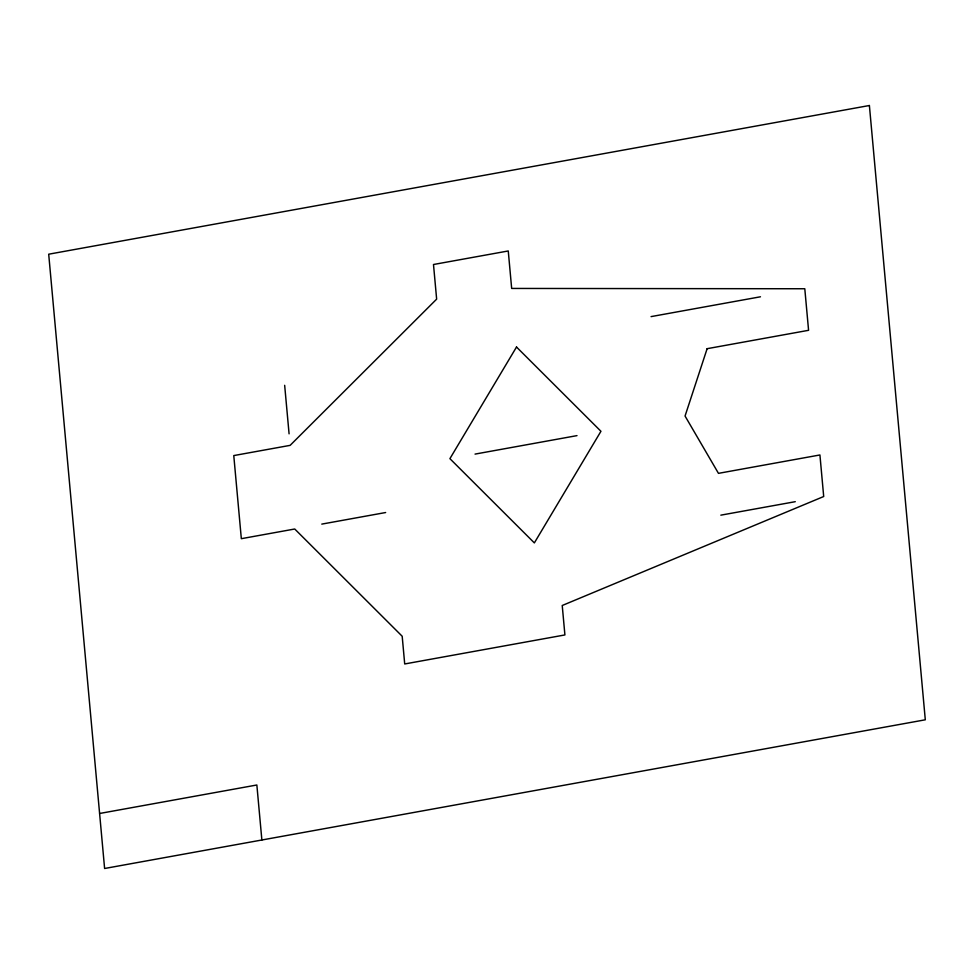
<?xml version="1.0" encoding="UTF-8"?>
<svg xmlns="http://www.w3.org/2000/svg" width="974" height="974" viewBox="0 0 974 974"><rect width="100%" height="100%" fill="white"/><g stroke="black" fill="none" stroke-linecap="round" stroke-linejoin="round"><path stroke-width="1.46" d="M651.058 316.611L760.463 296.79M475.044 454.103L576.998 435.622M321.785 524.109L385.643 512.531M720.833 515.161L795.271 501.683M99.604 813.485L256.856 784.995L261.872 840.002M284.664 385.314L289.083 433.844M707.124 348.692L685.051 416.044L718.471 473.352L819.925 454.968L823.7 496.521L562.229 605.499L564.908 634.938L404.709 663.964L402.189 636.253L294.732 529.004L241.333 538.683L233.772 455.576L290.13 445.362L436.644 299.14L433.491 264.502L508.258 250.963L511.667 288.438L804.792 288.754L808.578 330.308L707.124 348.692M516.512 347.024L449.915 458.657L534.349 542.908L600.946 431.287L516.512 347.024M869.392 105.509L48.7 254.202L104.608 868.491L925.3 719.798L869.392 105.509"/></g></svg>
